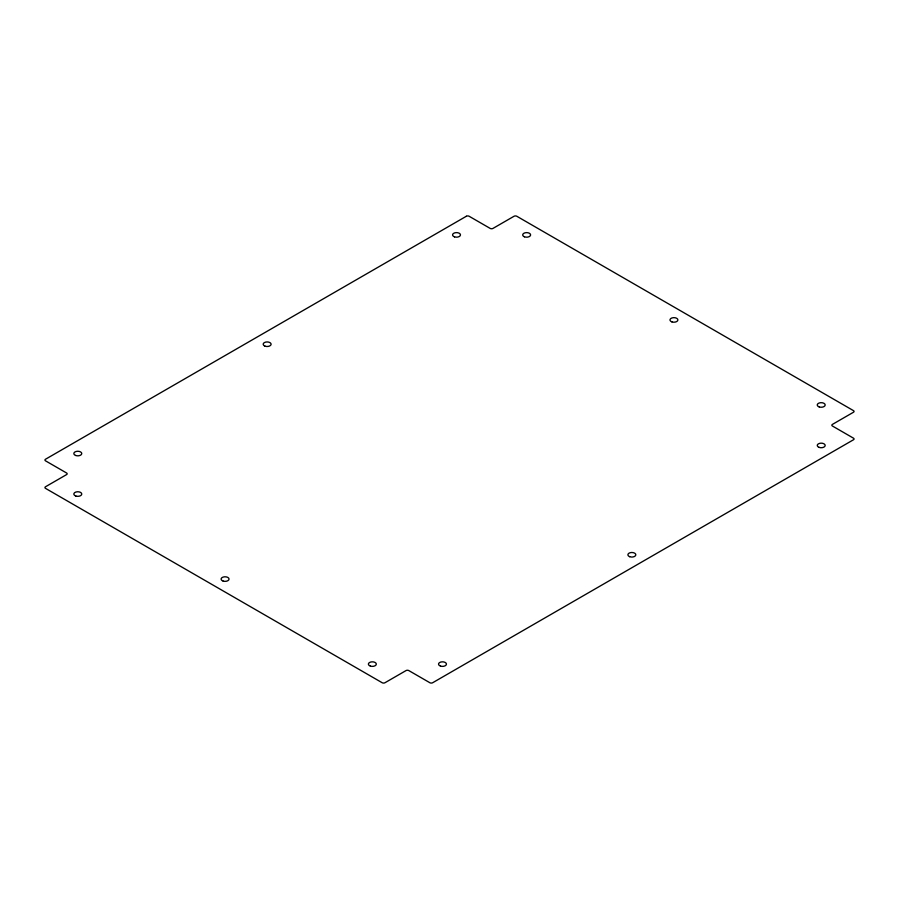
<?xml version="1.0" encoding="UTF-8"?>
<svg xmlns="http://www.w3.org/2000/svg" width="899" height="899" viewBox="0 0 899 899"><rect width="100%" height="100%" fill="white"/><g stroke="black" fill="none" stroke-linecap="round" stroke-linejoin="round"><path stroke-width="1.35" d="M466.334 216.266L45.534 459.22A1.989 1.146 0 0 0 45.534 460.839L66.571 472.986A1.989 1.146 0 0 1 66.571 474.605L45.534 486.752A1.989 1.146 0 0 0 45.534 488.371L382.176 682.734A1.989 1.146 0 0 0 384.974 682.734L406.022 670.587A1.989 1.146 0 0 1 408.82 670.587L429.868 682.734A1.989 1.146 0 0 0 432.666 682.734L853.466 439.78A1.989 1.146 0 0 0 853.466 438.161L832.429 426.014A1.989 1.146 0 0 1 832.429 424.395L853.466 412.248A1.989 1.146 0 0 0 853.466 410.629L516.824 216.266A1.989 1.146 0 0 0 514.026 216.266L492.978 228.413A1.989 1.146 0 0 1 490.18 228.413L469.132 216.266A1.989 1.146 0 0 0 466.334 216.266M819.225 406.944A3.967 2.292 0 0 0 825.181 404.955A3.967 2.292 0 0 0 819.225 402.977A3.967 2.292 0 0 0 819.225 406.944M524.42 236.797A3.967 2.292 0 0 0 530.601 235.055A3.967 2.292 0 0 0 524.915 232.841A3.967 2.292 0 0 0 524.42 236.797M671.946 321.909A3.967 2.292 0 0 0 677.891 319.932A3.967 2.292 0 0 0 671.946 317.943A3.967 2.292 0 0 0 671.946 321.909M818.989 447.342A3.967 2.292 0 0 0 825.17 445.612A3.967 2.292 0 0 0 819.472 443.387A3.967 2.292 0 0 0 818.989 447.342M629.626 556.672A3.967 2.292 0 0 0 635.807 554.941A3.967 2.292 0 0 0 630.109 552.716A3.967 2.292 0 0 0 629.626 556.672M440.499 666.092A3.967 2.292 0 0 0 446.455 664.103A3.967 2.292 0 0 0 440.499 662.125A3.967 2.292 0 0 0 440.499 666.092M454.534 236.875A3.967 2.292 0 0 0 460.479 234.897A3.967 2.292 0 0 0 454.534 232.908A3.967 2.292 0 0 0 454.534 236.875M264.924 346.115A3.967 2.292 0 0 0 271.105 344.384A3.967 2.292 0 0 0 265.419 342.159A3.967 2.292 0 0 0 264.924 346.115M75.572 455.445A3.967 2.292 0 0 0 81.753 453.714A3.967 2.292 0 0 0 76.055 451.489A3.967 2.292 0 0 0 75.572 455.445M370.366 666.092A3.967 2.292 0 0 0 376.321 664.103A3.967 2.292 0 0 0 370.366 662.125A3.967 2.292 0 0 0 370.366 666.092M75.808 496.023A3.967 2.292 0 0 0 81.764 494.045A3.967 2.292 0 0 0 75.808 492.056A3.967 2.292 0 0 0 75.808 496.023M223.087 581.057A3.967 2.292 0 0 0 229.043 579.068A3.967 2.292 0 0 0 223.087 577.091A3.967 2.292 0 0 0 223.087 581.057"/></g></svg>
